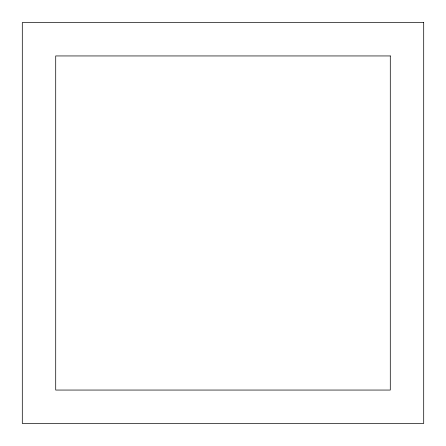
<?xml version="1.0" encoding="UTF-8"?>
<svg xmlns="http://www.w3.org/2000/svg" width="446" height="446" viewBox="0 0 446 446"><rect width="100%" height="100%" fill="white"/><g stroke="black" fill="none" stroke-linecap="round" stroke-linejoin="round"><path stroke-width="0.67" d="M423.7 22.534L22.3 22.534L22.3 423.466L423.7 423.466L423.7 22.534M390.289 55.945L55.711 55.945L55.711 390.055L390.289 390.055L390.289 55.945"/></g></svg>
